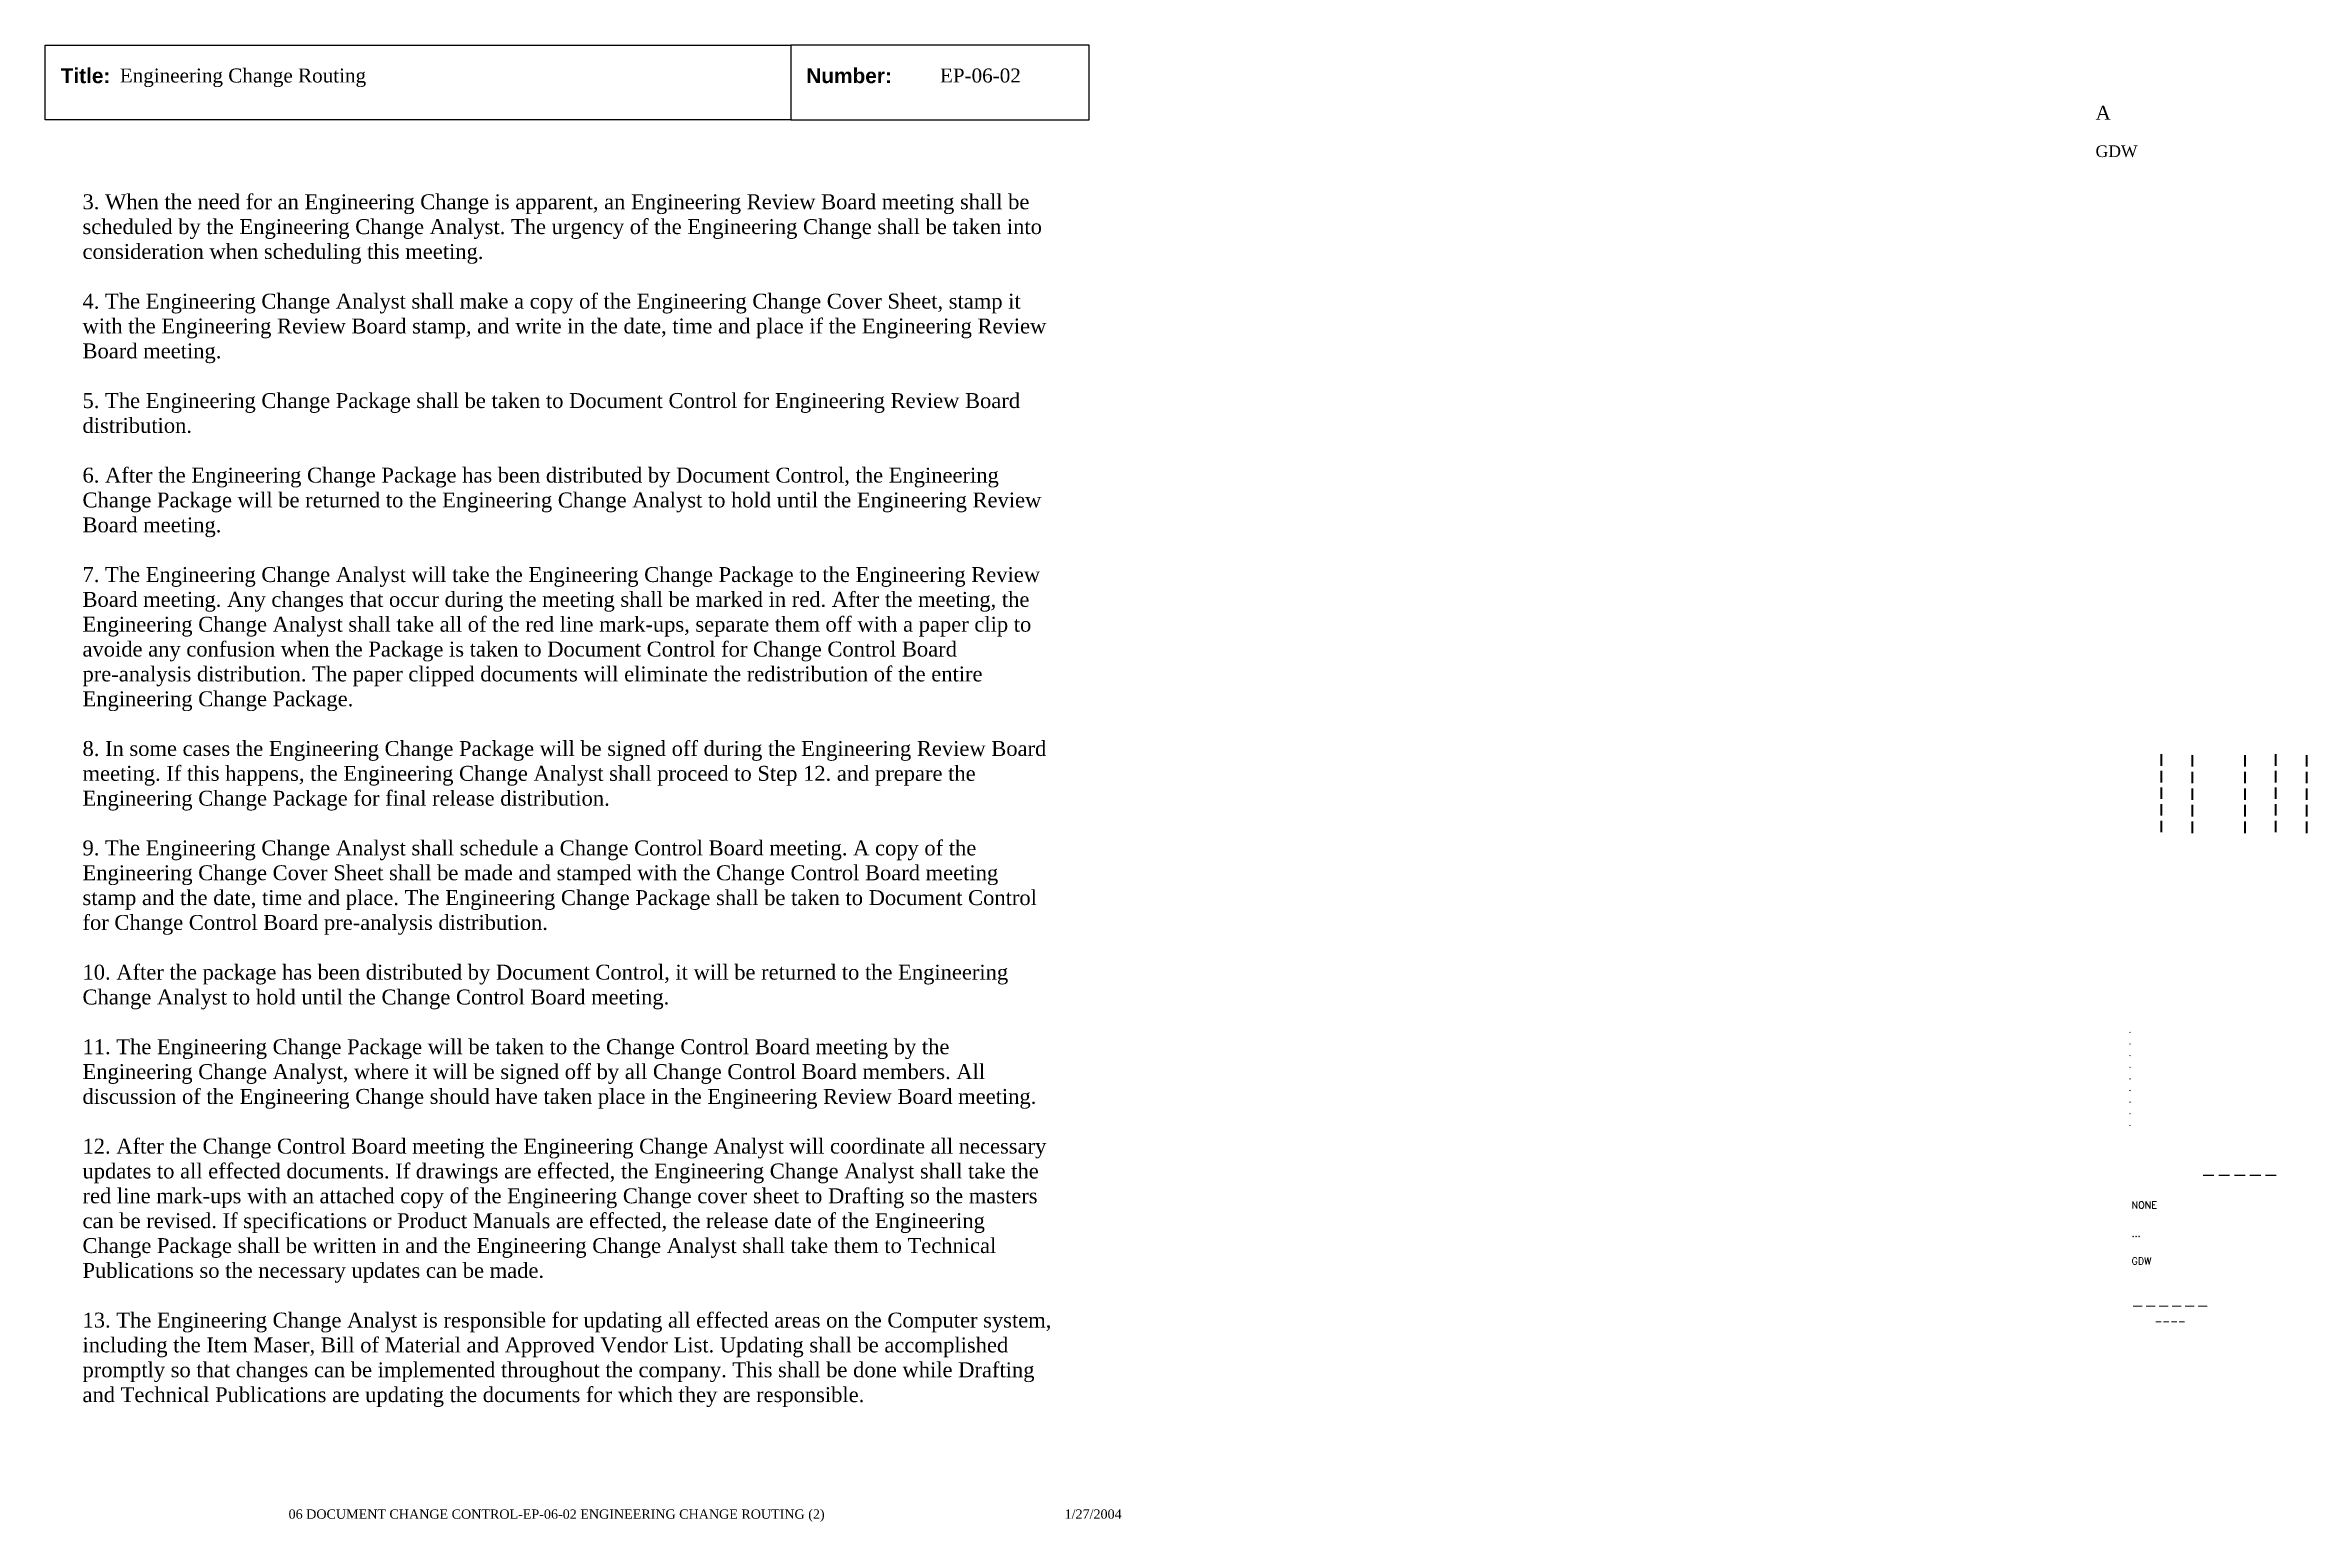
# Paper-space layout 'EP-06-02 Engineering Change Routing (2)' of a CAD drawing. Header units: inches. Extents: x 1 to 31.3, y 0.2 to 20.
import ezdxf
from ezdxf.enums import TextEntityAlignment as Align

# ---------------------------------------------------------------- set-up
doc = ezdxf.new("R2010")
doc.units = ezdxf.units.IN
doc.header["$MEASUREMENT"] = 0
doc.layers.add('TitleBlock_Attributes', color=40, linetype='Continuous', plot=False)
doc.layers.add('TitleBlock_Atts_Print', color=1, linetype='Continuous')
doc.styles.get("Standard").update_dxf_attribs({"font": 'simplex.shx'})
doc.styles.add('style1', font='TIMES.TTF')
doc.styles.add('styleAtt', font='TIMES.TTF')
doc.styles.add('TBBIGTEXT', font='complex.shx')

# ---------------------------------------------------------------- blocks, each defined once
blk = doc.blocks.new('Test1')
at = {"layer": 'TitleBlock_Attributes', "style": 'TBBIGTEXT', "width": 0.8}
for tag, p, height in [('SideLine1', (29.492, 9.408), 0.25), ('SideLine2', (29.906, 9.396), 0.25), ('SideLine3', (30.612, 9.396), 0.25), ('SideLine4', (31.026, 9.408), 0.25), ('SideLine5', (31.44, 9.396), 0.25), ('File-Layout', (28.803, 3.641), 0.125)]:
    blk.add_attdef(tag, p, '', height=height, rotation=90, dxfattribs=at)
at = {"layer": 'TitleBlock_Attributes'}
for tag, p, height in [('REV1', (28.947, 6.754), 0.0625), ('REV2', (28.947, 6.598), 0.0625), ('REV3', (28.947, 6.442), 0.0625), ('REV4', (28.947, 6.286), 0.0625), ('REV5', (28.947, 6.13), 0.0625), ('REV6', (28.947, 5.974), 0.0625), ('REV7', (28.947, 5.818), 0.0625), ('REV8', (28.947, 5.662), 0.0625), ('REV9', (28.947, 5.506), 0.0625), ('SCALE', (28.983, 4.394), 0.0938), ('INCHARGE', (28.983, 4.016), 0.0938), ('DRW', (28.983, 3.641), 0.0938)]:
    blk.add_attdef(tag, p, '', height=height, dxfattribs=at)
at = {"layer": 'TitleBlock_Attributes', "style": 'TBBIGTEXT'}
for tag, height, p in [('PROJNUM', 0.188, (30.434, 4.761)), ('DWG_NUM', 0.156, (31.168, 4.127)), ('CUSTOMER', 0.156, (29.501, 3.017)), ('LOCATION', 0.0938, (29.501, 2.835)), ('DESC_1', 0.188, (29.501, 2.412)), ('DESC_2', 0.188, (29.501, 2.1)), ('DESC_3', 0.188, (29.501, 1.787))]:
    blk.add_attdef(tag, text='', height=height, dxfattribs=at).set_placement(p, align=Align.CENTER)
at = {"layer": 'TitleBlock_Attributes'}
blk.add_attdef('DRW_DATE', text='', height=0.0938, dxfattribs=at).set_placement((31.149, 3.648), align=Align.CENTER)

psp = doc.layouts.new('EP-06-02 Engineering Change Routing (2)')

# ---------------------------------------------------------------- linework, layer by layer
for points in [[(1, 20), (11, 20), (11, 19), (1, 19)], [(11, 19), (15, 19), (15, 20), (11, 20)]]:
    psp.add_lwpolyline(points, close=True)

# ---------------------------------------------------------------- block references
ref = psp.add_blockref('Test1', (0, 0))
ref.add_attrib('CUSTOMER', '------', dxfattribs={"layer": 'TitleBlock_Attributes', "height": 0.1562, "style": 'TBBIGTEXT'}).set_placement((29.501, 3.017), align=Align.CENTER)
ref.add_attrib('LOCATION', '----', dxfattribs={"layer": 'TitleBlock_Attributes', "height": 0.0938, "style": 'TBBIGTEXT'}).set_placement((29.501, 2.835), align=Align.CENTER)
ref.add_attrib('DESC_1', 'Engineering Change Routing', (2, 19.5), dxfattribs={"layer": 'TitleBlock_Atts_Print', "height": 0.1875, "style": 'styleAtt'})
ref.add_attrib('DESC_2', 'EP-06-02', (13, 19.5), dxfattribs={"layer": 'TitleBlock_Atts_Print', "height": 0.1875, "style": 'styleAtt'})
ref.add_attrib('DESC_3', 'A', (28.5, 19), dxfattribs={"layer": 'TitleBlock_Attributes', "height": 0.188, "style": 'styleAtt'})
ref.add_attrib('PROJNUM', '-----', dxfattribs={"layer": 'TitleBlock_Attributes', "height": 0.1875, "style": 'TBBIGTEXT'}).set_placement((30.434, 4.761), align=Align.CENTER)
ref.add_attrib('DWG_NUM', 'GDW', (28.5, 18.5), dxfattribs={"layer": 'TitleBlock_Attributes', "height": 0.1562, "style": 'styleAtt'})
ref.add_attrib('DRW_DATE', '1/27/2004', dxfattribs={"layer": 'TitleBlock_Atts_Print', "height": 0.125, "style": 'styleAtt'}).set_placement((15.055, 0.232), align=Align.CENTER)
ref.add_attrib('DRW', 'GDW', (28.983, 3.641), dxfattribs={"layer": 'TitleBlock_Attributes', "height": 0.0938})
ref.add_attrib('INCHARGE', '...', (28.983, 4.016), dxfattribs={"layer": 'TitleBlock_Attributes', "height": 0.0938})
ref.add_attrib('SCALE', 'NONE', (28.983, 4.394), dxfattribs={"layer": 'TitleBlock_Attributes', "height": 0.0938})
ref.add_attrib('REV1', '.', (28.947, 6.754), dxfattribs={"layer": 'TitleBlock_Attributes', "height": 0.0625})
ref.add_attrib('REV2', '.', (28.947, 6.598), dxfattribs={"layer": 'TitleBlock_Attributes', "height": 0.0625})
ref.add_attrib('REV3', '.', (28.947, 6.442), dxfattribs={"layer": 'TitleBlock_Attributes', "height": 0.0625})
ref.add_attrib('REV4', '.', (28.947, 6.286), dxfattribs={"layer": 'TitleBlock_Attributes', "height": 0.0625})
ref.add_attrib('REV5', '.', (28.947, 6.13), dxfattribs={"layer": 'TitleBlock_Attributes', "height": 0.0625})
ref.add_attrib('REV6', '.', (28.947, 5.974), dxfattribs={"layer": 'TitleBlock_Attributes', "height": 0.0625})
ref.add_attrib('REV7', '.', (28.947, 5.818), dxfattribs={"layer": 'TitleBlock_Attributes', "height": 0.0625})
ref.add_attrib('REV8', '.', (28.947, 5.662), dxfattribs={"layer": 'TitleBlock_Attributes', "height": 0.0625})
ref.add_attrib('REV9', '.', (28.947, 5.506), dxfattribs={"layer": 'TitleBlock_Attributes', "height": 0.0625})
ref.add_attrib('SideLine1', '-----', (29.492, 9.408), dxfattribs={"layer": 'TitleBlock_Attributes', "height": 0.25, "rotation": 90, "style": 'TBBIGTEXT', "width": 0.8})
ref.add_attrib('SideLine2', '-----', (29.906, 9.396), dxfattribs={"layer": 'TitleBlock_Attributes', "height": 0.25, "rotation": 90, "style": 'TBBIGTEXT', "width": 0.8})
ref.add_attrib('SideLine3', '-----', (30.612, 9.396), dxfattribs={"layer": 'TitleBlock_Attributes', "height": 0.25, "rotation": 90, "style": 'TBBIGTEXT', "width": 0.8})
ref.add_attrib('SideLine4', '-----', (31.026, 9.408), dxfattribs={"layer": 'TitleBlock_Attributes', "height": 0.25, "rotation": 90, "style": 'TBBIGTEXT', "width": 0.8})
ref.add_attrib('SideLine5', '-----', (31.44, 9.396), dxfattribs={"layer": 'TitleBlock_Attributes', "height": 0.25, "rotation": 90, "style": 'TBBIGTEXT', "width": 0.8})
ref.add_attrib('File-Layout', '06 DOCUMENT CHANGE CONTROL-EP-06-02 ENGINEERING CHANGE ROUTING (2)', dxfattribs={"layer": 'TitleBlock_Atts_Print', "height": 0.125, "style": 'styleAtt'}).set_placement((7.859, 0.232), align=Align.CENTER)

# ---------------------------------------------------------------- texts
at = {"color": 5, "char_height": 0.2, "width": 2, "attachment_point": 1, "line_spacing_factor": 1.5, "style": 'style1'}
for s, insert in [('{\\fArial|b1|i0|c0|p34;Title:}', (1.207, 19.691)), ('{\\fArial|b1|i0|c0|p34;Number:}', (11.207, 19.691))]:
    psp.add_mtext(s, dxfattribs=dict(at, insert=insert))
at = {"color": 5, "insert": (1.5, 18), "char_height": 0.2, "width": 13, "attachment_point": 1, "style": 'style1'}
psp.add_mtext('3. When the need for an Engineering Change is apparent, an Engineering Review Board meeting shall be scheduled by the Engineering Change Analyst. The urgency of the Engineering Change shall be taken into consideration when scheduling this meeting.\\P\\P4. The Engineering Change Analyst shall make a copy of the Engineering Change Cover Sheet, stamp it with the Engineering Review Board stamp, and write in the date, time and place if the Engineering Review Board meeting.\\P\\P5. The Engineering Change Package shall be taken to Document Control for Engineering Review Board distribution.\\P\\P6. After the Engineering Change Package has been distributed by Document Control, the Engineering Change Package will be returned to the Engineering Change Analyst to hold until the Engineering Review Board meeting.\\P\\P7. The Engineering Change Analyst will take the Engineering Change Package to the Engineering Review Board meeting. Any changes that occur during the meeting shall be marked in red. After the meeting, the Engineering Change Analyst shall take all of the red line mark-ups, separate them off with a paper clip to avoide any confusion when the Package is taken to Document Control for Change Control Board pre-analysis distribution. The paper clipped documents will eliminate the redistribution of the entire Engineering Change Package.\\P\\P8. In some cases the Engineering Change Package will be signed off during the Engineering Review Board meeting. If this happens, the Engineering Change Analyst shall proceed to Step 12. and prepare the Engineering Change Package for final release distribution.\\P\\P9. The Engineering Change Analyst shall schedule a Change Control Board meeting. A copy of the Engineering Change Cover Sheet shall be made and stamped with the Change Control Board meeting stamp and the date, time and place. The Engineering Change Package shall be taken to Document Control for Change Control Board pre-analysis distribution.\\P\\P10. After the package has been distributed by Document Control, it will be returned to the Engineering Change Analyst to hold until the Change Control Board meeting.\\P\\P11. The Engineering Change Package will be taken to the Change Control Board meeting by the Engineering Change Analyst, where it will be signed off by all Change Control Board members. All discussion of the Engineering Change should have taken place in the Engineering Review Board meeting.\\P\\P12. After the Change Control Board meeting the Engineering Change Analyst will coordinate all necessary updates to all effected documents. If drawings are effected, the Engineering Change Analyst shall take the red line mark-ups with an attached copy of the Engineering Change cover sheet to Drafting so the masters can be revised. If specifications or Product Manuals are effected, the release date of the Engineering Change Package shall be written in and the Engineering Change Analyst shall take them to Technical Publications so the necessary updates can be made.\\P\\P13. The Engineering Change Analyst is responsible for updating all effected areas on the Computer system, including the Item Maser, Bill of Material and Approved Vendor List. Updating shall be accomplished promptly so that changes can be implemented throughout the company. This shall be done while Drafting and Technical Publications are updating the documents for which they are responsible.', dxfattribs=at)

doc.saveas('drawing.dxf')
